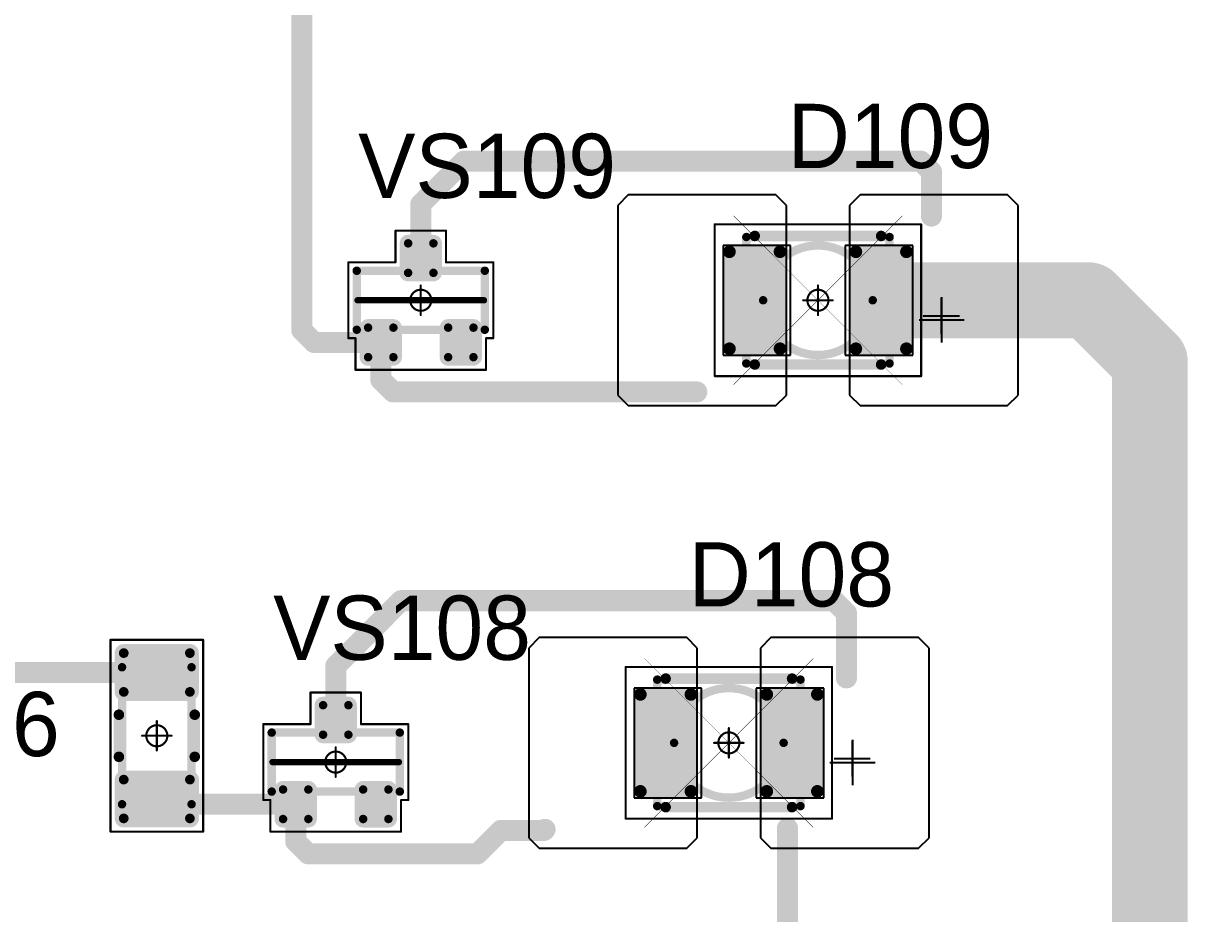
# Model space of a CAD drawing. Header units: millimetres. Extents: x 0 to 395, y 0 to 190.
# Drawn here: x 343.64 to 371.27, y 136.47 to 157.6 of the extents above; entities that cross this region are included whole.
import ezdxf

# ---------------------------------------------------------------- set-up
doc = ezdxf.new("R2010")
doc.units = ezdxf.units.MM
for name, color, linetype in [('Mechanical13', 56, 'Continuous'), ('Mechanical15', 56, 'Continuous'), ('Mechanical5', 56, 'Continuous'), ('TopLayer', 1, 'Continuous'), ('TopOverlay', 2, 'Continuous'), ('TopPaste', 8, 'Continuous'), ('TopSolder', 216, 'Continuous')]:
    doc.layers.add(name, color=color, linetype=linetype)

# ---------------------------------------------------------------- blocks, each defined once
blk = doc.blocks.new('SOT23_1075')
at = {"layer": 'Mechanical13', "const_width": 0.2}
for points in [[(-0.7, 1.52), (0.7, 1.52)], [(-0.7, 1.52), (-0.7, -1.52)], [(0.7, 1.52), (0.7, -1.52)], [(-0.7, -1.52), (0.7, -1.52)]]:
    blk.add_lwpolyline(points, dxfattribs=at)
at = {"layer": 'Mechanical13', "const_width": 0.1}
for points in [[(-0.75, 1.52, 1), (-0.65, 1.52, 1)], [(-0.75, 1.52, 1), (-0.65, 1.52, 1)], [(0.65, 1.52, 1), (0.75, 1.52, 1)], [(0.65, 1.52, 1), (0.75, 1.52, 1)], [(-0.75, -1.52, 1), (-0.65, -1.52, 1)], [(-0.75, -1.52, 1), (-0.65, -1.52, 1)], [(0.65, -1.52, 1), (0.75, -1.52, 1)], [(0.65, -1.52, 1), (0.75, -1.52, 1)]]:
    blk.add_lwpolyline(points, format="xyb", close=True, dxfattribs=at)
at = {"layer": 'Mechanical15', "const_width": 0.05}
for points in [[(-0.9, 1.72), (-0.9, 1.55)], [(-0.9, 1.72), (0.9, 1.72)], [(0.9, 1.72), (0.9, 0.6)], [(-1.65, 1.55), (-1.65, -1.55)], [(-1.65, 1.55), (-0.9, 1.55)], [(0.9, 0.6), (1.65, 0.6)], [(1.65, 0.6), (1.65, -0.6)], [(0, 0.35), (0, -0.35)], [(-0.35, 0), (0.35, 0)], [(0.9, -0.6), (1.65, -0.6)], [(0.9, -0.6), (0.9, -1.72)], [(-1.65, -1.55), (-0.9, -1.55)], [(-0.9, -1.55), (-0.9, -1.72)], [(-0.9, -1.72), (0.9, -1.72)]]:
    blk.add_lwpolyline(points, dxfattribs=at)
at = {"layer": 'Mechanical15'}
for points, const_width in [([(-0.913, 1.72, 1), (-0.888, 1.72, 1)], 0.025), ([(-0.913, 1.72, 1), (-0.888, 1.72, 1)], 0.025), ([(0.888, 1.72, 1), (0.913, 1.72, 1)], 0.025), ([(0.888, 1.72, 1), (0.913, 1.72, 1)], 0.025), ([(-1.662, 1.55, 1), (-1.637, 1.55, 1)], 0.025), ([(-1.662, 1.55, 1), (-1.637, 1.55, 1)], 0.025), ([(-0.913, 1.55, 1), (-0.888, 1.55, 1)], 0.025), ([(-0.913, 1.55, 1), (-0.888, 1.55, 1)], 0.025), ([(0.888, 0.6, 1), (0.913, 0.6, 1)], 0.025), ([(0.888, 0.6, 1), (0.913, 0.6, 1)], 0.025), ([(1.637, 0.6, 1), (1.662, 0.6, 1)], 0.025), ([(1.637, 0.6, 1), (1.662, 0.6, 1)], 0.025), ([(-0.012, 0.35, 1), (0.012, 0.35, 1)], 0.025), ([(-0.362, 0, 1), (-0.337, 0, 1)], 0.025), ([(0.25, 0, 1), (-0.25, 0, 1)], 0.05), ([(-0.262, 0, 1), (-0.238, 0, 1)], 0.025), ([(0.238, 0, 1), (0.262, 0, 1)], 0.025), ([(0.337, 0, 1), (0.362, 0, 1)], 0.025), ([(-0.012, -0.35, 1), (0.012, -0.35, 1)], 0.025), ([(0.888, -0.6, 1), (0.913, -0.6, 1)], 0.025), ([(0.888, -0.6, 1), (0.913, -0.6, 1)], 0.025), ([(1.637, -0.6, 1), (1.662, -0.6, 1)], 0.025), ([(1.637, -0.6, 1), (1.662, -0.6, 1)], 0.025), ([(-1.662, -1.55, 1), (-1.637, -1.55, 1)], 0.025), ([(-1.662, -1.55, 1), (-1.637, -1.55, 1)], 0.025), ([(-0.913, -1.55, 1), (-0.888, -1.55, 1)], 0.025), ([(-0.913, -1.55, 1), (-0.888, -1.55, 1)], 0.025), ([(-0.913, -1.72, 1), (-0.888, -1.72, 1)], 0.025), ([(-0.913, -1.72, 1), (-0.888, -1.72, 1)], 0.025), ([(0.888, -1.72, 1), (0.913, -1.72, 1)], 0.025), ([(0.888, -1.72, 1), (0.913, -1.72, 1)], 0.025)]:
    blk.add_lwpolyline(points, format="xyb", close=True, dxfattribs=dict(at, const_width=const_width))
at = {"layer": 'TopLayer', "const_width": 0.1}
for points in [[(-1.4, 1.25, 1), (-1.3, 1.25, 1)], [(-0.7, 1.25, 1), (-0.6, 1.25, 1)], [(-1.4, 0.65, 1), (-1.3, 0.65, 1)], [(-0.7, 0.65, 1), (-0.6, 0.65, 1)], [(0.6, 0.3, 1), (0.7, 0.3, 1)], [(1.3, 0.3, 1), (1.4, 0.3, 1)], [(0.6, -0.3, 1), (0.7, -0.3, 1)], [(1.3, -0.3, 1), (1.4, -0.3, 1)], [(-1.4, -0.65, 1), (-1.3, -0.65, 1)], [(-0.7, -0.65, 1), (-0.6, -0.65, 1)], [(-1.4, -1.25, 1), (-1.3, -1.25, 1)], [(-0.7, -1.25, 1), (-0.6, -1.25, 1)]]:
    blk.add_lwpolyline(points, format="xyb", close=True, dxfattribs=at)
at = {"layer": 'TopLayer'}
for points in [[(-1.45, 1.25), (-1.45, 0.65), (-0.55, 1.25), (-0.55, 0.65)], [(-1.35, 1.35), (-1.35, 0.55), (-0.65, 1.35), (-0.65, 0.55)], [(0.55, 0.3), (0.55, -0.3), (1.45, 0.3), (1.45, -0.3)], [(0.65, 0.4), (0.65, -0.4), (1.35, 0.4), (1.35, -0.4)], [(-1.35, -0.55), (-1.35, -1.35), (-0.65, -0.55), (-0.65, -1.35)], [(-1.45, -0.65), (-1.45, -1.25), (-0.55, -0.65), (-0.55, -1.25)]]:
    blk.add_solid(points, dxfattribs=at)
at = {"layer": 'TopOverlay', "const_width": 0.15}
blk.add_lwpolyline([(0, 1.5), (0, -1.5)], dxfattribs=at)
at = {"layer": 'TopOverlay', "const_width": 0.075}
for points in [[(-0.038, 1.5, 1), (0.038, 1.5, 1)], [(-0.038, -1.5, 1), (0.038, -1.5, 1)]]:
    blk.add_lwpolyline(points, format="xyb", close=True, dxfattribs=at)
at = {"layer": 'TopPaste', "const_width": 0.075}
for points in [[(-1.387, 1.25, 1), (-1.313, 1.25, 1)], [(-0.687, 1.25, 1), (-0.613, 1.25, 1)], [(-1.387, 0.65, 1), (-1.313, 0.65, 1)], [(-0.687, 0.65, 1), (-0.613, 0.65, 1)], [(0.613, 0.3, 1), (0.687, 0.3, 1)], [(1.313, 0.3, 1), (1.387, 0.3, 1)], [(0.613, -0.3, 1), (0.687, -0.3, 1)], [(1.313, -0.3, 1), (1.387, -0.3, 1)], [(-1.387, -0.65, 1), (-1.313, -0.65, 1)], [(-0.687, -0.65, 1), (-0.613, -0.65, 1)], [(-1.387, -1.25, 1), (-1.313, -1.25, 1)], [(-0.687, -1.25, 1), (-0.613, -1.25, 1)]]:
    blk.add_lwpolyline(points, format="xyb", close=True, dxfattribs=at)
at = {"layer": 'TopPaste'}
for points in [[(-1.425, 1.25), (-1.425, 0.65), (-0.575, 1.25), (-0.575, 0.65)], [(-1.35, 1.325), (-1.35, 0.575), (-0.65, 1.325), (-0.65, 0.575)], [(0.575, 0.3), (0.575, -0.3), (1.425, 0.3), (1.425, -0.3)], [(0.65, 0.375), (0.65, -0.375), (1.35, 0.375), (1.35, -0.375)], [(-1.425, -0.65), (-1.425, -1.25), (-0.575, -0.65), (-0.575, -1.25)], [(-1.35, -0.575), (-1.35, -1.325), (-0.65, -0.575), (-0.65, -1.325)]]:
    blk.add_solid(points, dxfattribs=at)
at = {"layer": 'TopSolder', "const_width": 0.202}
for points in [[(-1.451, 1.25, 1), (-1.249, 1.25, 1)], [(-0.751, 1.25, 1), (-0.549, 1.25, 1)], [(-1.451, 0.65, 1), (-1.249, 0.65, 1)], [(-0.751, 0.65, 1), (-0.549, 0.65, 1)], [(0.549, 0.3, 1), (0.751, 0.3, 1)], [(1.249, 0.3, 1), (1.451, 0.3, 1)], [(0.549, -0.3, 1), (0.751, -0.3, 1)], [(1.249, -0.3, 1), (1.451, -0.3, 1)], [(-1.451, -0.65, 1), (-1.249, -0.65, 1)], [(-0.751, -0.65, 1), (-0.549, -0.65, 1)], [(-1.451, -1.25, 1), (-1.249, -1.25, 1)], [(-0.751, -1.25, 1), (-0.549, -1.25, 1)]]:
    blk.add_lwpolyline(points, format="xyb", close=True, dxfattribs=at)
at = {"layer": 'TopSolder'}
for points in [[(-1.35, 1.452), (-1.35, 0.448), (-0.65, 1.452), (-0.65, 0.448)], [(-1.552, 1.25), (-1.552, 0.65), (-0.448, 1.25), (-0.448, 0.65)], [(0.448, 0.3), (0.448, -0.3), (1.552, 0.3), (1.552, -0.3)], [(0.65, 0.502), (0.65, -0.502), (1.35, 0.502), (1.35, -0.502)], [(-1.35, -0.448), (-1.35, -1.452), (-0.65, -0.448), (-0.65, -1.452)], [(-1.552, -0.65), (-1.552, -1.25), (-0.448, -0.65), (-0.448, -1.25)]]:
    blk.add_solid(points, dxfattribs=at)
blk = doc.blocks.new('SOT23_1076')
at = {"layer": 'Mechanical13', "const_width": 0.2}
for points in [[(-0.7, 1.52), (0.7, 1.52)], [(-0.7, 1.52), (-0.7, -1.52)], [(0.7, 1.52), (0.7, -1.52)], [(-0.7, -1.52), (0.7, -1.52)]]:
    blk.add_lwpolyline(points, dxfattribs=at)
at = {"layer": 'Mechanical13', "const_width": 0.1}
for points in [[(-0.75, 1.52, 1), (-0.65, 1.52, 1)], [(-0.75, 1.52, 1), (-0.65, 1.52, 1)], [(0.65, 1.52, 1), (0.75, 1.52, 1)], [(0.65, 1.52, 1), (0.75, 1.52, 1)], [(-0.75, -1.52, 1), (-0.65, -1.52, 1)], [(-0.75, -1.52, 1), (-0.65, -1.52, 1)], [(0.65, -1.52, 1), (0.75, -1.52, 1)], [(0.65, -1.52, 1), (0.75, -1.52, 1)]]:
    blk.add_lwpolyline(points, format="xyb", close=True, dxfattribs=at)
at = {"layer": 'Mechanical15', "const_width": 0.05}
for points in [[(-0.9, 1.72), (-0.9, 1.55)], [(-0.9, 1.72), (0.9, 1.72)], [(0.9, 1.72), (0.9, 0.6)], [(-1.65, 1.55), (-1.65, -1.55)], [(-1.65, 1.55), (-0.9, 1.55)], [(0.9, 0.6), (1.65, 0.6)], [(1.65, 0.6), (1.65, -0.6)], [(0, 0.35), (0, -0.35)], [(-0.35, 0), (0.35, 0)], [(0.9, -0.6), (1.65, -0.6)], [(0.9, -0.6), (0.9, -1.72)], [(-1.65, -1.55), (-0.9, -1.55)], [(-0.9, -1.55), (-0.9, -1.72)], [(-0.9, -1.72), (0.9, -1.72)]]:
    blk.add_lwpolyline(points, dxfattribs=at)
at = {"layer": 'Mechanical15'}
for points, const_width in [([(-0.913, 1.72, 1), (-0.888, 1.72, 1)], 0.025), ([(-0.913, 1.72, 1), (-0.888, 1.72, 1)], 0.025), ([(0.888, 1.72, 1), (0.913, 1.72, 1)], 0.025), ([(0.888, 1.72, 1), (0.913, 1.72, 1)], 0.025), ([(-1.662, 1.55, 1), (-1.637, 1.55, 1)], 0.025), ([(-1.662, 1.55, 1), (-1.637, 1.55, 1)], 0.025), ([(-0.913, 1.55, 1), (-0.888, 1.55, 1)], 0.025), ([(-0.913, 1.55, 1), (-0.888, 1.55, 1)], 0.025), ([(0.888, 0.6, 1), (0.913, 0.6, 1)], 0.025), ([(0.888, 0.6, 1), (0.913, 0.6, 1)], 0.025), ([(1.637, 0.6, 1), (1.662, 0.6, 1)], 0.025), ([(1.637, 0.6, 1), (1.662, 0.6, 1)], 0.025), ([(-0.012, 0.35, 1), (0.012, 0.35, 1)], 0.025), ([(-0.362, 0, 1), (-0.337, 0, 1)], 0.025), ([(0.25, 0, 1), (-0.25, 0, 1)], 0.05), ([(-0.262, 0, 1), (-0.238, 0, 1)], 0.025), ([(0.238, 0, 1), (0.262, 0, 1)], 0.025), ([(0.337, 0, 1), (0.362, 0, 1)], 0.025), ([(-0.012, -0.35, 1), (0.012, -0.35, 1)], 0.025), ([(0.888, -0.6, 1), (0.913, -0.6, 1)], 0.025), ([(0.888, -0.6, 1), (0.913, -0.6, 1)], 0.025), ([(1.637, -0.6, 1), (1.662, -0.6, 1)], 0.025), ([(1.637, -0.6, 1), (1.662, -0.6, 1)], 0.025), ([(-1.662, -1.55, 1), (-1.637, -1.55, 1)], 0.025), ([(-1.662, -1.55, 1), (-1.637, -1.55, 1)], 0.025), ([(-0.913, -1.55, 1), (-0.888, -1.55, 1)], 0.025), ([(-0.913, -1.55, 1), (-0.888, -1.55, 1)], 0.025), ([(-0.913, -1.72, 1), (-0.888, -1.72, 1)], 0.025), ([(-0.913, -1.72, 1), (-0.888, -1.72, 1)], 0.025), ([(0.888, -1.72, 1), (0.913, -1.72, 1)], 0.025), ([(0.888, -1.72, 1), (0.913, -1.72, 1)], 0.025)]:
    blk.add_lwpolyline(points, format="xyb", close=True, dxfattribs=dict(at, const_width=const_width))
at = {"layer": 'TopLayer', "const_width": 0.1}
for points in [[(-1.4, 1.25, 1), (-1.3, 1.25, 1)], [(-0.7, 1.25, 1), (-0.6, 1.25, 1)], [(-1.4, 0.65, 1), (-1.3, 0.65, 1)], [(-0.7, 0.65, 1), (-0.6, 0.65, 1)], [(0.6, 0.3, 1), (0.7, 0.3, 1)], [(1.3, 0.3, 1), (1.4, 0.3, 1)], [(0.6, -0.3, 1), (0.7, -0.3, 1)], [(1.3, -0.3, 1), (1.4, -0.3, 1)], [(-1.4, -0.65, 1), (-1.3, -0.65, 1)], [(-0.7, -0.65, 1), (-0.6, -0.65, 1)], [(-1.4, -1.25, 1), (-1.3, -1.25, 1)], [(-0.7, -1.25, 1), (-0.6, -1.25, 1)]]:
    blk.add_lwpolyline(points, format="xyb", close=True, dxfattribs=at)
at = {"layer": 'TopLayer'}
for points in [[(-1.45, 1.25), (-1.45, 0.65), (-0.55, 1.25), (-0.55, 0.65)], [(-1.35, 1.35), (-1.35, 0.55), (-0.65, 1.35), (-0.65, 0.55)], [(0.55, 0.3), (0.55, -0.3), (1.45, 0.3), (1.45, -0.3)], [(0.65, 0.4), (0.65, -0.4), (1.35, 0.4), (1.35, -0.4)], [(-1.35, -0.55), (-1.35, -1.35), (-0.65, -0.55), (-0.65, -1.35)], [(-1.45, -0.65), (-1.45, -1.25), (-0.55, -0.65), (-0.55, -1.25)]]:
    blk.add_solid(points, dxfattribs=at)
at = {"layer": 'TopOverlay', "const_width": 0.15}
blk.add_lwpolyline([(0, 1.5), (0, -1.5)], dxfattribs=at)
at = {"layer": 'TopOverlay', "const_width": 0.075}
for points in [[(-0.038, 1.5, 1), (0.038, 1.5, 1)], [(-0.038, -1.5, 1), (0.038, -1.5, 1)]]:
    blk.add_lwpolyline(points, format="xyb", close=True, dxfattribs=at)
at = {"layer": 'TopPaste', "const_width": 0.075}
for points in [[(-1.387, 1.25, 1), (-1.313, 1.25, 1)], [(-0.687, 1.25, 1), (-0.613, 1.25, 1)], [(-1.387, 0.65, 1), (-1.313, 0.65, 1)], [(-0.687, 0.65, 1), (-0.613, 0.65, 1)], [(0.613, 0.3, 1), (0.687, 0.3, 1)], [(1.313, 0.3, 1), (1.387, 0.3, 1)], [(0.613, -0.3, 1), (0.687, -0.3, 1)], [(1.313, -0.3, 1), (1.387, -0.3, 1)], [(-1.387, -0.65, 1), (-1.313, -0.65, 1)], [(-0.687, -0.65, 1), (-0.613, -0.65, 1)], [(-1.387, -1.25, 1), (-1.313, -1.25, 1)], [(-0.687, -1.25, 1), (-0.613, -1.25, 1)]]:
    blk.add_lwpolyline(points, format="xyb", close=True, dxfattribs=at)
at = {"layer": 'TopPaste'}
for points in [[(-1.425, 1.25), (-1.425, 0.65), (-0.575, 1.25), (-0.575, 0.65)], [(-1.35, 1.325), (-1.35, 0.575), (-0.65, 1.325), (-0.65, 0.575)], [(0.575, 0.3), (0.575, -0.3), (1.425, 0.3), (1.425, -0.3)], [(0.65, 0.375), (0.65, -0.375), (1.35, 0.375), (1.35, -0.375)], [(-1.425, -0.65), (-1.425, -1.25), (-0.575, -0.65), (-0.575, -1.25)], [(-1.35, -0.575), (-1.35, -1.325), (-0.65, -0.575), (-0.65, -1.325)]]:
    blk.add_solid(points, dxfattribs=at)
at = {"layer": 'TopSolder', "const_width": 0.202}
for points in [[(-1.451, 1.25, 1), (-1.249, 1.25, 1)], [(-0.751, 1.25, 1), (-0.549, 1.25, 1)], [(-1.451, 0.65, 1), (-1.249, 0.65, 1)], [(-0.751, 0.65, 1), (-0.549, 0.65, 1)], [(0.549, 0.3, 1), (0.751, 0.3, 1)], [(1.249, 0.3, 1), (1.451, 0.3, 1)], [(0.549, -0.3, 1), (0.751, -0.3, 1)], [(1.249, -0.3, 1), (1.451, -0.3, 1)], [(-1.451, -0.65, 1), (-1.249, -0.65, 1)], [(-0.751, -0.65, 1), (-0.549, -0.65, 1)], [(-1.451, -1.25, 1), (-1.249, -1.25, 1)], [(-0.751, -1.25, 1), (-0.549, -1.25, 1)]]:
    blk.add_lwpolyline(points, format="xyb", close=True, dxfattribs=at)
at = {"layer": 'TopSolder'}
for points in [[(-1.35, 1.452), (-1.35, 0.448), (-0.65, 1.452), (-0.65, 0.448)], [(-1.552, 1.25), (-1.552, 0.65), (-0.448, 1.25), (-0.448, 0.65)], [(0.448, 0.3), (0.448, -0.3), (1.552, 0.3), (1.552, -0.3)], [(0.65, 0.502), (0.65, -0.502), (1.35, 0.502), (1.35, -0.502)], [(-1.35, -0.448), (-1.35, -1.452), (-0.65, -0.448), (-0.65, -1.452)], [(-1.552, -0.65), (-1.552, -1.25), (-0.448, -0.65), (-0.448, -1.25)]]:
    blk.add_solid(points, dxfattribs=at)
blk = doc.blocks.new('RC1206S_1187')
at = {"layer": 'Mechanical13', "const_width": 0.2}
for points in [[(-1.625, 0.825), (-1.625, -0.825)], [(-1.625, 0.825), (1.625, 0.825)], [(1.625, 0.825), (1.625, -0.825)], [(-1.625, -0.825), (1.625, -0.825)]]:
    blk.add_lwpolyline(points, dxfattribs=at)
at = {"layer": 'Mechanical13', "const_width": 0.1}
for points in [[(-1.675, 0.825, 1), (-1.575, 0.825, 1)], [(-1.675, 0.825, 1), (-1.575, 0.825, 1)], [(1.575, 0.825, 1), (1.675, 0.825, 1)], [(1.575, 0.825, 1), (1.675, 0.825, 1)], [(-1.675, -0.825, 1), (-1.575, -0.825, 1)], [(-1.675, -0.825, 1), (-1.575, -0.825, 1)], [(1.575, -0.825, 1), (1.675, -0.825, 1)], [(1.575, -0.825, 1), (1.675, -0.825, 1)]]:
    blk.add_lwpolyline(points, format="xyb", close=True, dxfattribs=at)
at = {"layer": 'Mechanical15', "const_width": 0.05}
for points in [[(-2.275, 1.1), (-2.275, -1.1)], [(-2.275, 1.1), (2.275, 1.1)], [(2.275, 1.1), (2.275, -1.1)], [(0, 0.35), (0, -0.35)], [(-0.35, 0), (0.35, 0)], [(-2.275, -1.1), (2.275, -1.1)]]:
    blk.add_lwpolyline(points, dxfattribs=at)
at = {"layer": 'Mechanical15'}
for points, const_width in [([(-2.287, 1.1, 1), (-2.262, 1.1, 1)], 0.025), ([(-2.287, 1.1, 1), (-2.262, 1.1, 1)], 0.025), ([(2.262, 1.1, 1), (2.287, 1.1, 1)], 0.025), ([(2.262, 1.1, 1), (2.287, 1.1, 1)], 0.025), ([(-0.012, 0.35, 1), (0.012, 0.35, 1)], 0.025), ([(-0.362, 0, 1), (-0.337, 0, 1)], 0.025), ([(0.25, 0, 1), (-0.25, 0, 1)], 0.05), ([(-0.262, 0, 1), (-0.238, 0, 1)], 0.025), ([(0.238, 0, 1), (0.262, 0, 1)], 0.025), ([(0.337, 0, 1), (0.362, 0, 1)], 0.025), ([(-0.012, -0.35, 1), (0.012, -0.35, 1)], 0.025), ([(-2.287, -1.1, 1), (-2.262, -1.1, 1)], 0.025), ([(-2.287, -1.1, 1), (-2.262, -1.1, 1)], 0.025), ([(2.262, -1.1, 1), (2.287, -1.1, 1)], 0.025), ([(2.262, -1.1, 1), (2.287, -1.1, 1)], 0.025)]:
    blk.add_lwpolyline(points, format="xyb", close=True, dxfattribs=dict(at, const_width=const_width))
at = {"layer": 'TopLayer', "const_width": 0.115}
for points in [[(-2.018, 0.785, 1), (-1.903, 0.785, 1)], [(-1.098, 0.785, 1), (-0.983, 0.785, 1)], [(0.983, 0.785, 1), (1.098, 0.785, 1)], [(1.903, 0.785, 1), (2.018, 0.785, 1)], [(-2.018, -0.785, 1), (-1.903, -0.785, 1)], [(-1.098, -0.785, 1), (-0.983, -0.785, 1)], [(0.983, -0.785, 1), (1.098, -0.785, 1)], [(1.903, -0.785, 1), (2.018, -0.785, 1)]]:
    blk.add_lwpolyline(points, format="xyb", close=True, dxfattribs=at)
at = {"layer": 'TopLayer'}
for points in [[(-1.96, -0.9), (-1.04, -0.9), (-1.96, 0.9), (-1.04, 0.9)], [(1.04, -0.9), (1.96, -0.9), (1.04, 0.9), (1.96, 0.9)], [(-2.075, -0.785), (-0.925, -0.785), (-2.075, 0.785), (-0.925, 0.785)], [(0.925, -0.785), (2.075, -0.785), (0.925, 0.785), (2.075, 0.785)]]:
    blk.add_solid(points, dxfattribs=at)
at = {"layer": 'TopOverlay', "const_width": 0.25}
for points in [[(-0.5, 0.9), (0.5, 0.9)], [(-0.5, -0.9), (0.5, -0.9)]]:
    blk.add_lwpolyline(points, dxfattribs=at)
at = {"layer": 'TopOverlay', "const_width": 0.125}
for points in [[(-0.562, 0.9, 1), (-0.437, 0.9, 1)], [(0.437, 0.9, 1), (0.562, 0.9, 1)], [(-0.562, -0.9, 1), (-0.437, -0.9, 1)], [(0.437, -0.9, 1), (0.562, -0.9, 1)]]:
    blk.add_lwpolyline(points, format="xyb", close=True, dxfattribs=at)
at = {"layer": 'TopPaste', "const_width": 0.09}
for points in [[(-2.005, 0.785, 1), (-1.915, 0.785, 1)], [(-1.085, 0.785, 1), (-0.995, 0.785, 1)], [(0.995, 0.785, 1), (1.085, 0.785, 1)], [(1.915, 0.785, 1), (2.005, 0.785, 1)], [(-2.005, -0.785, 1), (-1.915, -0.785, 1)], [(-1.085, -0.785, 1), (-0.995, -0.785, 1)], [(0.995, -0.785, 1), (1.085, -0.785, 1)], [(1.915, -0.785, 1), (2.005, -0.785, 1)]]:
    blk.add_lwpolyline(points, format="xyb", close=True, dxfattribs=at)
at = {"layer": 'TopPaste'}
for points in [[(-1.96, -0.875), (-1.04, -0.875), (-1.96, 0.875), (-1.04, 0.875)], [(1.04, -0.875), (1.96, -0.875), (1.04, 0.875), (1.96, 0.875)], [(-2.05, -0.785), (-0.95, -0.785), (-2.05, 0.785), (-0.95, 0.785)], [(0.95, -0.785), (2.05, -0.785), (0.95, 0.785), (2.05, 0.785)]]:
    blk.add_solid(points, dxfattribs=at)
at = {"layer": 'TopSolder', "const_width": 0.215}
for points in [[(-2.068, 0.785, 1), (-1.853, 0.785, 1)], [(-1.148, 0.785, 1), (-0.933, 0.785, 1)], [(0.933, 0.785, 1), (1.148, 0.785, 1)], [(1.853, 0.785, 1), (2.068, 0.785, 1)], [(-2.068, -0.785, 1), (-1.853, -0.785, 1)], [(-1.148, -0.785, 1), (-0.933, -0.785, 1)], [(0.933, -0.785, 1), (1.148, -0.785, 1)], [(1.853, -0.785, 1), (2.068, -0.785, 1)]]:
    blk.add_lwpolyline(points, format="xyb", close=True, dxfattribs=at)
at = {"layer": 'TopSolder'}
for points in [[(-1.96, -1), (-1.04, -1), (-1.96, 1), (-1.04, 1)], [(1.04, -1), (1.96, -1), (1.04, 1), (1.96, 1)], [(-2.175, -0.785), (-0.825, -0.785), (-2.175, 0.785), (-0.825, 0.785)], [(0.825, -0.785), (2.175, -0.785), (0.825, 0.785), (2.175, 0.785)]]:
    blk.add_solid(points, dxfattribs=at)
blk = doc.blocks.new('T66G_4_1224')
at = {"layer": 'Mechanical13'}
for p, q in [((2.936, 0.071), (2.936, -1)), ((2.4, -0.464), (3.471, -0.464))]:
    blk.add_line(p, q, dxfattribs=at)
at = {"layer": 'Mechanical13', "const_width": 0.2}
for points in [[(-1.7, 1.5), (1.7, 1.5)], [(-1.7, -1.5), (-1.7, 1.5)], [(1.7, -1.5), (1.7, 1.5)], [(-1.7, -1.5), (1.7, -1.5)]]:
    blk.add_lwpolyline(points, dxfattribs=at)
at = {"layer": 'Mechanical13'}
for points, const_width in [([(-1.75, 1.5, 1), (-1.65, 1.5, 1)], 0.1), ([(-1.75, 1.5, 1), (-1.65, 1.5, 1)], 0.1), ([(1.3, 0, 1), (-1.3, 0, 1)], 0.2), ([(1.65, 1.5, 1), (1.75, 1.5, 1)], 0.1), ([(1.65, 1.5, 1), (1.75, 1.5, 1)], 0.1), ([(-1.35, 0, 1), (-1.25, 0, 1)], 0.1), ([(1.25, 0, 1), (1.35, 0, 1)], 0.1), ([(-1.75, -1.5, 1), (-1.65, -1.5, 1)], 0.1), ([(-1.75, -1.5, 1), (-1.65, -1.5, 1)], 0.1), ([(1.65, -1.5, 1), (1.75, -1.5, 1)], 0.1), ([(1.65, -1.5, 1), (1.75, -1.5, 1)], 0.1)]:
    blk.add_lwpolyline(points, format="xyb", close=True, dxfattribs=dict(at, const_width=const_width))
at = {"layer": 'Mechanical15', "const_width": 0.05}
for points in [[(-2.45, -1.8), (-2.45, 1.8)], [(-2.45, 1.8), (2.45, 1.8)], [(2.45, -1.8), (2.45, 1.8)], [(0, -0.35), (0, 0.35)], [(-0.35, 0), (0.35, 0)], [(-2.45, -1.8), (2.45, -1.8)]]:
    blk.add_lwpolyline(points, dxfattribs=at)
at = {"layer": 'Mechanical15'}
for points, const_width in [([(-2.462, 1.8, 1), (-2.438, 1.8, 1)], 0.025), ([(-2.462, 1.8, 1), (-2.438, 1.8, 1)], 0.025), ([(2.438, 1.8, 1), (2.462, 1.8, 1)], 0.025), ([(2.438, 1.8, 1), (2.462, 1.8, 1)], 0.025), ([(-0.012, 0.35, 1), (0.012, 0.35, 1)], 0.025), ([(-0.362, 0, 1), (-0.337, 0, 1)], 0.025), ([(0.25, 0, 1), (-0.25, 0, 1)], 0.05), ([(-0.262, 0, 1), (-0.238, 0, 1)], 0.025), ([(0.238, 0, 1), (0.262, 0, 1)], 0.025), ([(0.337, 0, 1), (0.362, 0, 1)], 0.025), ([(-0.012, -0.35, 1), (0.012, -0.35, 1)], 0.025), ([(-2.462, -1.8, 1), (-2.438, -1.8, 1)], 0.025), ([(-2.462, -1.8, 1), (-2.438, -1.8, 1)], 0.025), ([(2.438, -1.8, 1), (2.462, -1.8, 1)], 0.025), ([(2.438, -1.8, 1), (2.462, -1.8, 1)], 0.025)]:
    blk.add_lwpolyline(points, format="xyb", close=True, dxfattribs=dict(at, const_width=const_width))
at = {"layer": 'TopLayer'}
for p, q in [((-4.5, 2.5), (-4.75, 2.25)), ((-1, 2.5), (-4.5, 2.5)), ((-0.75, 2.25), (-1, 2.5)), ((1, 2.5), (0.75, 2.25)), ((4.5, 2.5), (1, 2.5)), ((4.75, 2.25), (4.5, 2.5)), ((-4.75, 2.25), (-4.75, -2.25)), ((-0.75, -2.25), (-0.75, 2.25)), ((0.75, 2.25), (0.75, -2.25)), ((4.75, -2.25), (4.75, 2.25)), ((-4.75, -2.25), (-4.5, -2.5)), ((-1, -2.5), (-0.75, -2.25)), ((0.75, -2.25), (1, -2.5)), ((4.5, -2.5), (4.75, -2.25)), ((-4.5, -2.5), (-1, -2.5)), ((1, -2.5), (4.5, -2.5))]:
    blk.add_line(p, q, dxfattribs=at)
at = {"layer": 'TopLayer', "const_width": 0.15}
for points in [[(-2.175, 1.15, 1), (-2.025, 1.15, 1)], [(-0.975, 1.15, 1), (-0.825, 1.15, 1)], [(0.825, 1.15, 1), (0.975, 1.15, 1)], [(2.025, 1.15, 1), (2.175, 1.15, 1)], [(-2.175, -1.15, 1), (-2.025, -1.15, 1)], [(-0.975, -1.15, 1), (-0.825, -1.15, 1)], [(0.825, -1.15, 1), (0.975, -1.15, 1)], [(2.025, -1.15, 1), (2.175, -1.15, 1)]]:
    blk.add_lwpolyline(points, format="xyb", close=True, dxfattribs=at)
at = {"layer": 'TopLayer'}
for points in [[(-0.75, 1.15), (-2.25, 1.15), (-0.75, -1.15), (-2.25, -1.15)], [(-0.9, 1.3), (-2.1, 1.3), (-0.9, -1.3), (-2.1, -1.3)], [(2.25, 1.15), (0.75, 1.15), (2.25, -1.15), (0.75, -1.15)], [(2.1, 1.3), (0.9, 1.3), (2.1, -1.3), (0.9, -1.3)]]:
    blk.add_solid(points, dxfattribs=at)
at = {"layer": 'TopOverlay'}
for p, q in [((2.928, 0.057), (2.928, -0.8)), ((2.5, -0.372), (3.357, -0.372))]:
    blk.add_line(p, q, dxfattribs=at)
at = {"layer": 'TopOverlay', "const_width": 0.25}
for points in [[(-1.5, 1.525), (1.5, 1.525)], [(-1.5, -1.525), (1.5, -1.525)]]:
    blk.add_lwpolyline(points, dxfattribs=at)
at = {"layer": 'TopOverlay', "const_width": 0.125}
for points in [[(-1.562, 1.525, 1), (-1.438, 1.525, 1)], [(1.438, 1.525, 1), (1.562, 1.525, 1)], [(-1.562, -1.525, 1), (-1.438, -1.525, 1)], [(1.438, -1.525, 1), (1.562, -1.525, 1)]]:
    blk.add_lwpolyline(points, format="xyb", close=True, dxfattribs=at)
at = {"layer": 'TopPaste', "const_width": 0.125}
for points in [[(-2.163, 1.15, 1), (-2.038, 1.15, 1)], [(-0.963, 1.15, 1), (-0.838, 1.15, 1)], [(0.838, 1.15, 1), (0.963, 1.15, 1)], [(2.038, 1.15, 1), (2.163, 1.15, 1)], [(-2.163, -1.15, 1), (-2.038, -1.15, 1)], [(-0.963, -1.15, 1), (-0.838, -1.15, 1)], [(0.838, -1.15, 1), (0.963, -1.15, 1)], [(2.038, -1.15, 1), (2.163, -1.15, 1)]]:
    blk.add_lwpolyline(points, format="xyb", close=True, dxfattribs=at)
at = {"layer": 'TopPaste'}
for points in [[(-0.775, 1.15), (-2.225, 1.15), (-0.775, -1.15), (-2.225, -1.15)], [(-0.9, 1.275), (-2.1, 1.275), (-0.9, -1.275), (-2.1, -1.275)], [(2.225, 1.15), (0.775, 1.15), (2.225, -1.15), (0.775, -1.15)], [(2.1, 1.275), (0.9, 1.275), (2.1, -1.275), (0.9, -1.275)]]:
    blk.add_solid(points, dxfattribs=at)
at = {"layer": 'TopSolder'}
for p, q in [((-2.25, 1.3), (-2.25, -1.3)), ((-0.65, 1.3), (-2.25, 1.3)), ((-0.65, -1.3), (-0.65, 1.3)), ((0.65, 1.3), (0.65, -1.3)), ((2.25, 1.3), (0.65, 1.3)), ((2.25, -1.3), (2.25, 1.3)), ((-2.25, -1.3), (-0.65, -1.3)), ((0.65, -1.3), (2.25, -1.3))]:
    blk.add_line(p, q, dxfattribs=at)
blk = doc.blocks.new('T66G_4_1225')
at = {"layer": 'Mechanical13'}
for p, q in [((2.936, 0.071), (2.936, -1)), ((2.4, -0.464), (3.471, -0.464))]:
    blk.add_line(p, q, dxfattribs=at)
at = {"layer": 'Mechanical13', "const_width": 0.2}
for points in [[(-1.7, 1.5), (1.7, 1.5)], [(-1.7, -1.5), (-1.7, 1.5)], [(1.7, -1.5), (1.7, 1.5)], [(-1.7, -1.5), (1.7, -1.5)]]:
    blk.add_lwpolyline(points, dxfattribs=at)
at = {"layer": 'Mechanical13'}
for points, const_width in [([(-1.75, 1.5, 1), (-1.65, 1.5, 1)], 0.1), ([(-1.75, 1.5, 1), (-1.65, 1.5, 1)], 0.1), ([(1.3, 0, 1), (-1.3, 0, 1)], 0.2), ([(1.65, 1.5, 1), (1.75, 1.5, 1)], 0.1), ([(1.65, 1.5, 1), (1.75, 1.5, 1)], 0.1), ([(-1.35, 0, 1), (-1.25, 0, 1)], 0.1), ([(1.25, 0, 1), (1.35, 0, 1)], 0.1), ([(-1.75, -1.5, 1), (-1.65, -1.5, 1)], 0.1), ([(-1.75, -1.5, 1), (-1.65, -1.5, 1)], 0.1), ([(1.65, -1.5, 1), (1.75, -1.5, 1)], 0.1), ([(1.65, -1.5, 1), (1.75, -1.5, 1)], 0.1)]:
    blk.add_lwpolyline(points, format="xyb", close=True, dxfattribs=dict(at, const_width=const_width))
at = {"layer": 'Mechanical15', "const_width": 0.05}
for points in [[(-2.45, -1.8), (-2.45, 1.8)], [(-2.45, 1.8), (2.45, 1.8)], [(2.45, -1.8), (2.45, 1.8)], [(0, -0.35), (0, 0.35)], [(-0.35, 0), (0.35, 0)], [(-2.45, -1.8), (2.45, -1.8)]]:
    blk.add_lwpolyline(points, dxfattribs=at)
at = {"layer": 'Mechanical15'}
for points, const_width in [([(-2.462, 1.8, 1), (-2.438, 1.8, 1)], 0.025), ([(-2.462, 1.8, 1), (-2.438, 1.8, 1)], 0.025), ([(2.438, 1.8, 1), (2.462, 1.8, 1)], 0.025), ([(2.438, 1.8, 1), (2.462, 1.8, 1)], 0.025), ([(-0.012, 0.35, 1), (0.012, 0.35, 1)], 0.025), ([(-0.362, 0, 1), (-0.337, 0, 1)], 0.025), ([(0.25, 0, 1), (-0.25, 0, 1)], 0.05), ([(-0.262, 0, 1), (-0.238, 0, 1)], 0.025), ([(0.238, 0, 1), (0.262, 0, 1)], 0.025), ([(0.337, 0, 1), (0.362, 0, 1)], 0.025), ([(-0.012, -0.35, 1), (0.012, -0.35, 1)], 0.025), ([(-2.462, -1.8, 1), (-2.438, -1.8, 1)], 0.025), ([(-2.462, -1.8, 1), (-2.438, -1.8, 1)], 0.025), ([(2.438, -1.8, 1), (2.462, -1.8, 1)], 0.025), ([(2.438, -1.8, 1), (2.462, -1.8, 1)], 0.025)]:
    blk.add_lwpolyline(points, format="xyb", close=True, dxfattribs=dict(at, const_width=const_width))
at = {"layer": 'TopLayer'}
for p, q in [((-4.5, 2.5), (-4.75, 2.25)), ((-1, 2.5), (-4.5, 2.5)), ((-0.75, 2.25), (-1, 2.5)), ((1, 2.5), (0.75, 2.25)), ((4.5, 2.5), (1, 2.5)), ((4.75, 2.25), (4.5, 2.5)), ((-4.75, 2.25), (-4.75, -2.25)), ((-0.75, -2.25), (-0.75, 2.25)), ((0.75, 2.25), (0.75, -2.25)), ((4.75, -2.25), (4.75, 2.25)), ((-4.75, -2.25), (-4.5, -2.5)), ((-1, -2.5), (-0.75, -2.25)), ((0.75, -2.25), (1, -2.5)), ((4.5, -2.5), (4.75, -2.25)), ((-4.5, -2.5), (-1, -2.5)), ((1, -2.5), (4.5, -2.5))]:
    blk.add_line(p, q, dxfattribs=at)
at = {"layer": 'TopLayer', "const_width": 0.15}
for points in [[(-2.175, 1.15, 1), (-2.025, 1.15, 1)], [(-0.975, 1.15, 1), (-0.825, 1.15, 1)], [(0.825, 1.15, 1), (0.975, 1.15, 1)], [(2.025, 1.15, 1), (2.175, 1.15, 1)], [(-2.175, -1.15, 1), (-2.025, -1.15, 1)], [(-0.975, -1.15, 1), (-0.825, -1.15, 1)], [(0.825, -1.15, 1), (0.975, -1.15, 1)], [(2.025, -1.15, 1), (2.175, -1.15, 1)]]:
    blk.add_lwpolyline(points, format="xyb", close=True, dxfattribs=at)
at = {"layer": 'TopLayer'}
for points in [[(-0.75, 1.15), (-2.25, 1.15), (-0.75, -1.15), (-2.25, -1.15)], [(-0.9, 1.3), (-2.1, 1.3), (-0.9, -1.3), (-2.1, -1.3)], [(2.25, 1.15), (0.75, 1.15), (2.25, -1.15), (0.75, -1.15)], [(2.1, 1.3), (0.9, 1.3), (2.1, -1.3), (0.9, -1.3)]]:
    blk.add_solid(points, dxfattribs=at)
at = {"layer": 'TopOverlay'}
for p, q in [((2.928, 0.057), (2.928, -0.8)), ((2.5, -0.372), (3.357, -0.372))]:
    blk.add_line(p, q, dxfattribs=at)
at = {"layer": 'TopOverlay', "const_width": 0.25}
for points in [[(-1.5, 1.525), (1.5, 1.525)], [(-1.5, -1.525), (1.5, -1.525)]]:
    blk.add_lwpolyline(points, dxfattribs=at)
at = {"layer": 'TopOverlay', "const_width": 0.125}
for points in [[(-1.562, 1.525, 1), (-1.438, 1.525, 1)], [(1.438, 1.525, 1), (1.562, 1.525, 1)], [(-1.562, -1.525, 1), (-1.438, -1.525, 1)], [(1.438, -1.525, 1), (1.562, -1.525, 1)]]:
    blk.add_lwpolyline(points, format="xyb", close=True, dxfattribs=at)
at = {"layer": 'TopPaste', "const_width": 0.125}
for points in [[(-2.163, 1.15, 1), (-2.038, 1.15, 1)], [(-0.963, 1.15, 1), (-0.838, 1.15, 1)], [(0.838, 1.15, 1), (0.963, 1.15, 1)], [(2.038, 1.15, 1), (2.163, 1.15, 1)], [(-2.163, -1.15, 1), (-2.038, -1.15, 1)], [(-0.963, -1.15, 1), (-0.838, -1.15, 1)], [(0.838, -1.15, 1), (0.963, -1.15, 1)], [(2.038, -1.15, 1), (2.163, -1.15, 1)]]:
    blk.add_lwpolyline(points, format="xyb", close=True, dxfattribs=at)
at = {"layer": 'TopPaste'}
for points in [[(-0.775, 1.15), (-2.225, 1.15), (-0.775, -1.15), (-2.225, -1.15)], [(-0.9, 1.275), (-2.1, 1.275), (-0.9, -1.275), (-2.1, -1.275)], [(2.225, 1.15), (0.775, 1.15), (2.225, -1.15), (0.775, -1.15)], [(2.1, 1.275), (0.9, 1.275), (2.1, -1.275), (0.9, -1.275)]]:
    blk.add_solid(points, dxfattribs=at)
at = {"layer": 'TopSolder'}
for p, q in [((-2.25, 1.3), (-2.25, -1.3)), ((-0.65, 1.3), (-2.25, 1.3)), ((-0.65, -1.3), (-0.65, 1.3)), ((0.65, 1.3), (0.65, -1.3)), ((2.25, 1.3), (0.65, 1.3)), ((2.25, -1.3), (2.25, 1.3)), ((-2.25, -1.3), (-0.65, -1.3)), ((0.65, -1.3), (2.25, -1.3))]:
    blk.add_line(p, q, dxfattribs=at)

msp = doc.modelspace()

# ---------------------------------------------------------------- linework, layer by layer
at = {"layer": 'Mechanical5'}
for points, const_width in [([(360.5, 149.027), (364.5, 153.027)], 0.01), ([(360.5, 153.027), (364.5, 149.027)], 0.01), ([(360.5, 153.027), (364.5, 153.027)], 0.001), ([(360.5, 149.027), (360.5, 153.027)], 0.001), ([(364.5, 149.027), (364.5, 153.027)], 0.001), ([(360.5, 149.027), (364.5, 149.027)], 0.001), ([(358.386, 138.527), (362.386, 142.527)], 0.01), ([(358.386, 142.527), (362.386, 138.527)], 0.01), ([(358.386, 142.527), (362.386, 142.527)], 0.001), ([(358.386, 138.527), (358.386, 142.527)], 0.001), ([(362.386, 138.527), (362.386, 142.527)], 0.001), ([(358.386, 138.527), (362.386, 138.527)], 0.001)]:
    msp.add_lwpolyline(points, dxfattribs=dict(at, const_width=const_width))
for points, const_width in [([(360.498, 153.027, 1), (360.503, 153.027, 1)], 0.005), ([(360.5, 153.027, 1), (360.5, 153.027, 1)], 0.0005), ([(360.5, 153.027, 1), (360.5, 153.027, 1)], 0.0005), ([(364.498, 153.027, 1), (364.503, 153.027, 1)], 0.005), ([(364.5, 153.027, 1), (364.5, 153.027, 1)], 0.0005), ([(364.5, 153.027, 1), (364.5, 153.027, 1)], 0.0005), ([(360.498, 149.027, 1), (360.503, 149.027, 1)], 0.005), ([(360.5, 149.027, 1), (360.5, 149.027, 1)], 0.0005), ([(360.5, 149.027, 1), (360.5, 149.027, 1)], 0.0005), ([(364.498, 149.027, 1), (364.503, 149.027, 1)], 0.005), ([(364.5, 149.027, 1), (364.5, 149.027, 1)], 0.0005), ([(364.5, 149.027, 1), (364.5, 149.027, 1)], 0.0005), ([(358.384, 142.527, 1), (358.389, 142.527, 1)], 0.005), ([(358.386, 142.527, 1), (358.386, 142.527, 1)], 0.0005), ([(358.386, 142.527, 1), (358.386, 142.527, 1)], 0.0005), ([(362.384, 142.527, 1), (362.389, 142.527, 1)], 0.005), ([(362.386, 142.527, 1), (362.386, 142.527, 1)], 0.0005), ([(362.386, 142.527, 1), (362.386, 142.527, 1)], 0.0005), ([(358.384, 138.527, 1), (358.389, 138.527, 1)], 0.005), ([(358.386, 138.527, 1), (358.386, 138.527, 1)], 0.0005), ([(358.386, 138.527, 1), (358.386, 138.527, 1)], 0.0005), ([(362.384, 138.527, 1), (362.389, 138.527, 1)], 0.005), ([(362.386, 138.527, 1), (362.386, 138.527, 1)], 0.0005), ([(362.386, 138.527, 1), (362.386, 138.527, 1)], 0.0005)]:
    msp.add_lwpolyline(points, format="xyb", close=True, dxfattribs=dict(at, const_width=const_width))
at = {"layer": 'TopLayer'}
for points, const_width in [([(350.25, 150.32), (350.25, 162.275)], 0.5), ([(353.075, 153.306), (354.094, 154.325)], 0.5), ([(354.094, 154.325), (364.946, 154.325)], 0.5), ([(364.946, 154.325), (365.194, 154.077)], 0.5), ([(365.194, 153.025), (365.194, 154.077)], 0.5), ([(353.075, 152.027), (353.075, 153.306)], 0.5), ([(364.35, 151.027), (368.923, 151.027)], 1.8), ([(368.923, 151.027), (370.375, 149.575)], 1.8), ([(350.25, 150.32), (350.543, 150.027)], 0.5), ([(370.375, 117.35), (370.375, 149.575)], 1.8), ([(350.543, 150.027), (352.125, 150.027)], 0.5), ([(352.125, 149.145), (352.125, 150.027)], 0.5), ([(352.125, 149.145), (352.418, 148.852)], 0.5), ([(352.418, 148.852), (359.625, 148.852)], 0.5), ([(351.057, 142.349), (352.607, 143.9)], 0.5), ([(352.607, 143.9), (362.883, 143.9)], 0.5), ([(362.883, 143.9), (363.176, 143.607)], 0.5), ([(363.176, 142.069), (363.176, 143.607)], 0.5), ([(351.057, 141.071), (351.057, 142.349)], 0.5), ([(332.554, 142.196), (346.811, 142.196)], 0.5), ([(346.811, 139.196), (346.936, 139.071)], 0.5), ([(346.936, 139.071), (350.107, 139.071)], 0.5), ([(350.107, 138.189), (350.107, 139.071)], 0.5), ([(356, 138.45), (356.025, 138.475)], 0.5), ([(361.778, 134.8), (361.778, 138.5)], 0.5), ([(354.421, 137.896), (354.975, 138.45)], 0.5), ([(354.975, 138.45), (356, 138.45)], 0.5), ([(350.107, 138.189), (350.4, 137.896)], 0.5), ([(350.4, 137.896), (354.421, 137.896)], 0.5)]:
    msp.add_lwpolyline(points, dxfattribs=dict(at, const_width=const_width))
for points, const_width in [([(353.969, 154.325, 1), (354.219, 154.325, 1)], 0.25), ([(353.969, 154.325, 1), (354.219, 154.325, 1)], 0.25), ([(364.821, 154.325, 1), (365.071, 154.325, 1)], 0.25), ([(364.821, 154.325, 1), (365.071, 154.325, 1)], 0.25), ([(365.069, 154.077, 1), (365.319, 154.077, 1)], 0.25), ([(365.069, 154.077, 1), (365.319, 154.077, 1)], 0.25), ([(352.95, 153.306, 1), (353.2, 153.306, 1)], 0.25), ([(352.95, 153.306, 1), (353.2, 153.306, 1)], 0.25), ([(365.069, 153.025, 1), (365.319, 153.025, 1)], 0.25), ([(352.95, 152.027, 1), (353.2, 152.027, 1)], 0.25), ([(363.9, 151.027, 1), (364.8, 151.027, 1)], 0.9), ([(368.473, 151.027, 1), (369.373, 151.027, 1)], 0.9), ([(368.473, 151.027, 1), (369.373, 151.027, 1)], 0.9), ([(350.125, 150.32, 1), (350.375, 150.32, 1)], 0.25), ([(350.125, 150.32, 1), (350.375, 150.32, 1)], 0.25), ([(369.925, 149.575, 1), (370.825, 149.575, 1)], 0.9), ([(369.925, 149.575, 1), (370.825, 149.575, 1)], 0.9), ([(350.418, 150.027, 1), (350.668, 150.027, 1)], 0.25), ([(350.418, 150.027, 1), (350.668, 150.027, 1)], 0.25), ([(352, 150.027, 1), (352.25, 150.027, 1)], 0.25), ([(352, 150.027, 1), (352.25, 150.027, 1)], 0.25), ([(352, 149.145, 1), (352.25, 149.145, 1)], 0.25), ([(352, 149.145, 1), (352.25, 149.145, 1)], 0.25), ([(352.293, 148.852, 1), (352.543, 148.852, 1)], 0.25), ([(352.293, 148.852, 1), (352.543, 148.852, 1)], 0.25), ([(359.5, 148.852, 1), (359.75, 148.852, 1)], 0.25), ([(352.482, 143.9, 1), (352.732, 143.9, 1)], 0.25), ([(352.482, 143.9, 1), (352.732, 143.9, 1)], 0.25), ([(362.758, 143.9, 1), (363.008, 143.9, 1)], 0.25), ([(362.758, 143.9, 1), (363.008, 143.9, 1)], 0.25), ([(363.051, 143.607, 1), (363.301, 143.607, 1)], 0.25), ([(363.051, 143.607, 1), (363.301, 143.607, 1)], 0.25), ([(350.932, 142.349, 1), (351.182, 142.349, 1)], 0.25), ([(350.932, 142.349, 1), (351.182, 142.349, 1)], 0.25), ([(346.686, 142.196, 1), (346.936, 142.196, 1)], 0.25), ([(363.051, 142.069, 1), (363.301, 142.069, 1)], 0.25), ([(350.932, 141.071, 1), (351.182, 141.071, 1)], 0.25), ([(346.686, 139.196, 1), (346.936, 139.196, 1)], 0.25), ([(346.811, 139.071, 1), (347.061, 139.071, 1)], 0.25), ([(346.811, 139.071, 1), (347.061, 139.071, 1)], 0.25), ([(349.982, 139.071, 1), (350.232, 139.071, 1)], 0.25), ([(349.982, 139.071, 1), (350.232, 139.071, 1)], 0.25), ([(355.9, 138.475, 1), (356.15, 138.475, 1)], 0.25), ([(361.653, 138.5, 1), (361.903, 138.5, 1)], 0.25), ([(354.85, 138.45, 1), (355.1, 138.45, 1)], 0.25), ([(354.85, 138.45, 1), (355.1, 138.45, 1)], 0.25), ([(355.875, 138.45, 1), (356.125, 138.45, 1)], 0.25), ([(355.875, 138.45, 1), (356.125, 138.45, 1)], 0.25), ([(349.982, 138.189, 1), (350.232, 138.189, 1)], 0.25), ([(349.982, 138.189, 1), (350.232, 138.189, 1)], 0.25), ([(350.275, 137.896, 1), (350.525, 137.896, 1)], 0.25), ([(350.275, 137.896, 1), (350.525, 137.896, 1)], 0.25), ([(354.296, 137.896, 1), (354.546, 137.896, 1)], 0.25), ([(354.296, 137.896, 1), (354.546, 137.896, 1)], 0.25)]:
    msp.add_lwpolyline(points, format="xyb", close=True, dxfattribs=dict(at, const_width=const_width))

# ---------------------------------------------------------------- block references
for name, p, rotation in [('T66G_4_1224', (362.5, 151.027), 360), ('SOT23_1075', (353.075, 151.027), 90), ('RC1206S_1187', (346.811, 140.696), 90), ('T66G_4_1225', (360.386, 140.527), 360), ('SOT23_1076', (351.057, 140.071), 90)]:
    msp.add_blockref(name, p, dxfattribs=dict(rotation=rotation))

# ---------------------------------------------------------------- texts
at = {"layer": 'TopOverlay'}
for s, p in [('D109', (361.784, 154.163)), ('VS109', (351.589, 153.453)), ('D108', (359.434, 143.763)), ('VS108', (349.571, 142.497)), ('R36', (340.769, 140.213))]:
    msp.add_text(s, height=1.524, dxfattribs=at).set_placement(p)

doc.saveas('drawing.dxf')
